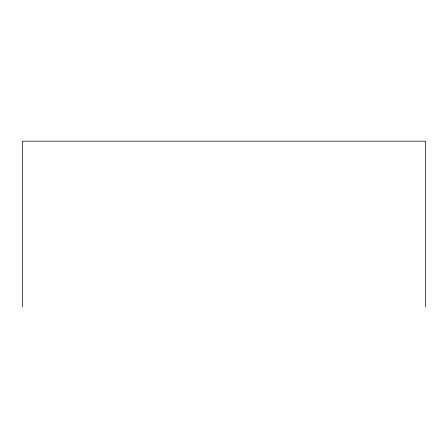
<?xml version="1.0" encoding="UTF-8"?>
<svg xmlns="http://www.w3.org/2000/svg" width="448" height="448" viewBox="0 0 448 448"><rect width="100%" height="100%" fill="white"/><g stroke="black" fill="none" stroke-linecap="round" stroke-linejoin="round"><path stroke-width="0.67" d="M425.6 306.818L425.6 141.182L22.4 141.182L22.4 306.818"/></g></svg>
